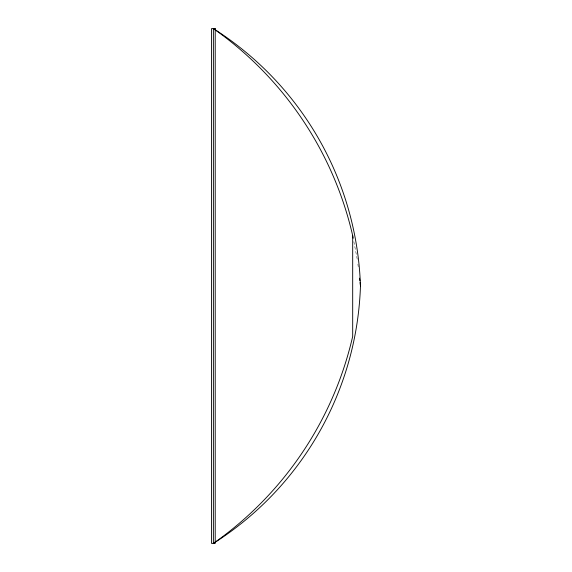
<?xml version="1.0" encoding="UTF-8"?>
<svg xmlns="http://www.w3.org/2000/svg" width="572" height="572" viewBox="0 0 572 572"><rect width="100%" height="100%" fill="white"/><g stroke="black" fill="none" stroke-linecap="round" stroke-linejoin="round"><path stroke-width="0.43" stroke-dasharray="2.86 2.15" d="M353.846 241.656L357.5 260.66M357.908 264.157L358.215 266.774"/><path stroke-width="0.86" d="M352.688 235.607L352.688 336.393A348.512 348.512 0 0 1 213.377 543.4L213.377 28.6A348.512 348.512 0 0 1 352.688 235.607L353.189 238.195M359.545 278.135L359.852 280.759M360.053 282.504L360.46 286A317.153 317.153 0 0 1 213.377 543.4M213.377 28.6A317.153 317.153 0 0 1 360.46 286M215.215 28.6L211.54 28.6L211.54 543.4L215.215 543.4L215.215 28.6"/></g></svg>
